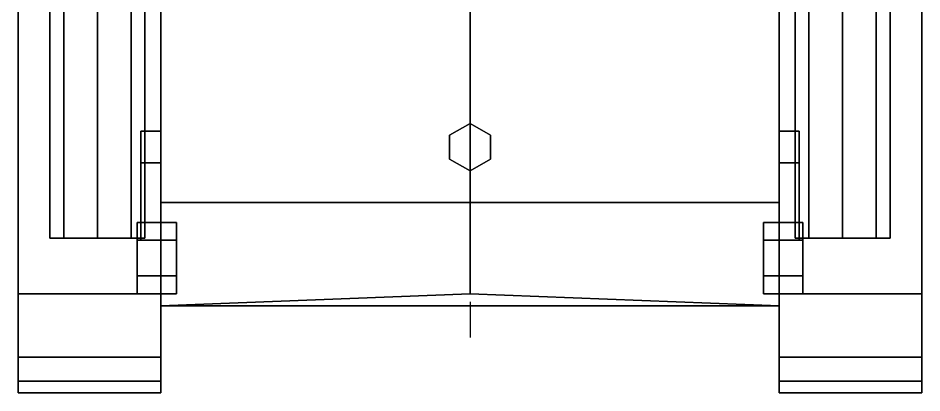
# Model space of a CAD drawing. Extents: x -1.18 to 1.18, y -2.7 to 2.2.
# Drawn here: x -1.14 to 1.14, y -2.7 to -1.754 of the extents above; entities that cross this region are included whole.
import ezdxf

# ---------------------------------------------------------------- set-up
doc = ezdxf.new("R2010")
doc.units = 0
doc.layers.get('0').update_dxf_attribs({"linetype": 'CONTINUOUS'})
doc.layers.add('MUDGUARDS', color=6, linetype='CONTINUOUS')

msp = doc.modelspace()

# ---------------------------------------------------------------- linework, layer by layer
at = {"extrusion": (-1, 0, 0)}
msp.add_line((0, -2.47, 0.89), (0, -2.56, 1.12), dxfattribs=at)
for points in [[(-0.78, 1.92, 0.46), (-0.78, -2.22, 0.46), (-0.78, -2.48, 1.17), (-0.78, 2.11, 0.73)], [(-0.78, 2.11, 0.73), (-0.78, -2.48, 1.17), (-0.78, -0.49, 1.02), (-0.78, 0.82, 1.1)], [(0.78, -2.48, 1.17), (0.78, -2.22, 0.46), (0.78, 1.92, 0.46), (0.78, 2.11, 0.73)], [(0.78, -0.49, 1.02), (0.78, -2.48, 1.17), (0.78, 2.11, 0.73), (0.78, 0.82, 1.1)], [(-0.78, 1.57, 0.36), (-0.78, -1.65, 0.36), (-0.78, -2.22, 0.46), (-0.78, 1.92, 0.46)], [(0.78, -2.22, 0.46), (0.78, -1.65, 0.36), (0.78, 1.57, 0.36), (0.78, 1.92, 0.46)], [(-0.78, -2.48, 1.17), (-0.78, -2.48, 1.17), (-0.78, -0.64, 1.17), (-0.78, -0.49, 1.02)], [(0.78, -0.64, 1.17), (0.78, -2.48, 1.17), (0.78, -2.48, 1.17), (0.78, -0.49, 1.02)], [(-0.78, -2.22, 0.46), (-0.78, -1.65, 0.36), (0.78, -1.65, 0.36), (0.78, -2.22, 0.46)], [(-1.0249, -1.71, 1.1249), (-1.06, -1.71, 1.04), (-1.06, -2.31, 1.04), (-1.0249, -2.31, 1.1249)], [(-1.06, -1.71, 1.04), (-1.0249, -1.71, 0.9551), (-1.0249, -2.31, 0.9551), (-1.06, -2.31, 1.04)], [(-0.94, -1.71, 1.16), (-1.0249, -1.71, 1.1249), (-1.0249, -2.31, 1.1249), (-0.94, -2.31, 1.16)], [(-1.0249, -1.71, 0.9551), (-0.94, -1.71, 0.92), (-0.94, -2.31, 0.92), (-1.0249, -2.31, 0.9551)], [(-0.8551, -1.71, 1.1249), (-0.94, -1.71, 1.16), (-0.94, -2.31, 1.16), (-0.8551, -2.31, 1.1249)], [(-0.94, -1.71, 0.92), (-0.8551, -1.71, 0.9551), (-0.8551, -2.31, 0.9551), (-0.94, -2.31, 0.92)], [(-0.82, -1.71, 1.04), (-0.8551, -1.71, 1.1249), (-0.8551, -2.31, 1.1249), (-0.82, -2.31, 1.04)], [(-0.8551, -1.71, 0.9551), (-0.82, -1.71, 1.04), (-0.82, -2.31, 1.04), (-0.8551, -2.31, 0.9551)], [(0.8551, -1.71, 1.1249), (0.82, -1.71, 1.04), (0.82, -2.31, 1.04), (0.8551, -2.31, 1.1249)], [(0.82, -1.71, 1.04), (0.8551, -1.71, 0.9551), (0.8551, -2.31, 0.9551), (0.82, -2.31, 1.04)], [(0.94, -1.71, 1.16), (0.8551, -1.71, 1.1249), (0.8551, -2.31, 1.1249), (0.94, -2.31, 1.16)], [(0.8551, -1.71, 0.9551), (0.94, -1.71, 0.92), (0.94, -2.31, 0.92), (0.8551, -2.31, 0.9551)], [(1.0249, -1.71, 1.1249), (0.94, -1.71, 1.16), (0.94, -2.31, 1.16), (1.0249, -2.31, 1.1249)], [(0.94, -1.71, 0.92), (1.0249, -1.71, 0.9551), (1.0249, -2.31, 0.9551), (0.94, -2.31, 0.92)], [(1.06, -1.71, 1.04), (1.0249, -1.71, 1.1249), (1.0249, -2.31, 1.1249), (1.06, -2.31, 1.04)], [(1.0249, -1.71, 0.9551), (1.06, -1.71, 1.04), (1.06, -2.31, 1.04), (1.0249, -2.31, 0.9551)], [(-0.78, -1.73, 1.17), (-0.78, -2.48, 1.17), (0, -2.45, 1.26), (0, -1.73, 1.27)], [(0, -1.73, 1.27), (0, -2.45, 1.26), (0.78, -2.48, 1.17), (0.78, -1.73, 1.17)], [(0, -2.02, 1.266), (-0.052, -2.05, 1.25), (-0.052, -2.05, 1.29), (0, -2.02, 1.29)], [(-0.052, -2.05, 1.29), (-0.052, -2.11, 1.29), (0, -2.14, 1.29), (0, -2.02, 1.29)], [(0.052, -2.05, 1.25), (0, -2.02, 1.266), (0, -2.02, 1.29), (0.052, -2.05, 1.29)], [(0, -2.02, 1.29), (0, -2.14, 1.29), (0.052, -2.11, 1.29), (0.052, -2.05, 1.29)], [(-0.83, -2.04, 0.58), (-0.83, -2.27, 0.52), (-0.83, -2.315, 0.5979), (-0.83, -2.12, 0.69)], [(-0.78, -2.12, 0.69), (-0.78, -2.04, 0.58), (-0.83, -2.04, 0.58), (-0.83, -2.12, 0.69)], [(-0.78, -2.04, 0.58), (-0.78, -2.27, 0.52), (-0.83, -2.27, 0.52), (-0.83, -2.04, 0.58)], [(-0.78, -2.315, 0.5979), (-0.78, -2.27, 0.52), (-0.78, -2.04, 0.58), (-0.78, -2.12, 0.69)], [(-0.052, -2.05, 1.25), (-0.052, -2.11, 1.25), (-0.052, -2.11, 1.29), (-0.052, -2.05, 1.29)], [(0.052, -2.11, 1.25), (0.052, -2.05, 1.25), (0.052, -2.05, 1.29), (0.052, -2.11, 1.29)], [(0.83, -2.12, 0.69), (0.83, -2.04, 0.58), (0.78, -2.04, 0.58), (0.78, -2.12, 0.69)], [(0.78, -2.04, 0.58), (0.78, -2.27, 0.52), (0.78, -2.315, 0.5979), (0.78, -2.12, 0.69)], [(0.83, -2.04, 0.58), (0.83, -2.27, 0.52), (0.78, -2.27, 0.52), (0.78, -2.04, 0.58)], [(0.83, -2.315, 0.5979), (0.83, -2.27, 0.52), (0.83, -2.04, 0.58), (0.83, -2.12, 0.69)], [(-0.83, -2.12, 0.69), (-0.83, -2.315, 0.5979), (-0.78, -2.315, 0.5979), (-0.78, -2.12, 0.69)], [(-0.052, -2.11, 1.25), (0, -2.14, 1.2643), (0, -2.14, 1.29), (-0.052, -2.11, 1.29)], [(0, -2.14, 1.2643), (0.052, -2.11, 1.25), (0.052, -2.11, 1.29), (0, -2.14, 1.29)], [(0.78, -2.12, 0.69), (0.78, -2.315, 0.5979), (0.83, -2.315, 0.5979), (0.83, -2.12, 0.69)], [(-0.78, -2.48, 1.17), (-0.78, -2.22, 0.46), (0.78, -2.22, 0.46), (0.78, -2.48, 1.17)], [(-0.74, -2.315, 0.5979), (-0.74, -2.27, 0.52), (-0.84, -2.27, 0.52), (-0.84, -2.315, 0.5979)], [(-0.74, -2.27, 0.52), (-0.74, -2.315, 0.4421), (-0.84, -2.315, 0.4421), (-0.84, -2.27, 0.52)], [(-0.83, -2.315, 0.5979), (-0.83, -2.27, 0.52), (-0.78, -2.27, 0.52), (-0.78, -2.315, 0.5979)], [(-0.74, -2.315, 0.4421), (-0.74, -2.27, 0.52), (-0.74, -2.315, 0.5979), (-0.74, -2.405, 0.4421)], [(0.74, -2.315, 0.4421), (0.74, -2.405, 0.5979), (0.74, -2.315, 0.5979), (0.74, -2.27, 0.52)], [(0.74, -2.27, 0.52), (0.74, -2.315, 0.5979), (0.84, -2.315, 0.5979), (0.84, -2.27, 0.52)], [(0.74, -2.315, 0.4421), (0.74, -2.27, 0.52), (0.84, -2.27, 0.52), (0.84, -2.315, 0.4421)], [(0.78, -2.315, 0.5979), (0.78, -2.27, 0.52), (0.83, -2.27, 0.52), (0.83, -2.315, 0.5979)], [(-0.94, -2.31, 1.16), (-1.0249, -2.31, 1.1249), (-1.06, -2.31, 1.04), (-0.8551, -2.31, 1.1249)], [(-0.8551, -2.31, 1.1249), (-1.06, -2.31, 1.04), (-1.0249, -2.31, 0.9551), (-0.82, -2.31, 1.04)], [(-0.82, -2.31, 1.04), (-1.0249, -2.31, 0.9551), (-0.94, -2.31, 0.92), (-0.8551, -2.31, 0.9551)], [(-0.74, -2.405, 0.5979), (-0.74, -2.315, 0.5979), (-0.84, -2.315, 0.5979), (-0.84, -2.405, 0.5979)], [(-0.74, -2.315, 0.4421), (-0.74, -2.405, 0.4421), (-0.84, -2.405, 0.4421), (-0.84, -2.315, 0.4421)], [(-0.74, -2.405, 0.4421), (-0.74, -2.315, 0.5979), (-0.74, -2.405, 0.5979), (-0.74, -2.45, 0.52)], [(0.74, -2.405, 0.4421), (0.74, -2.45, 0.52), (0.74, -2.405, 0.5979), (0.74, -2.315, 0.4421)], [(0.74, -2.405, 0.4421), (0.74, -2.315, 0.4421), (0.84, -2.315, 0.4421), (0.84, -2.405, 0.4421)], [(0.74, -2.315, 0.5979), (0.74, -2.405, 0.5979), (0.84, -2.405, 0.5979), (0.84, -2.315, 0.5979)], [(1.0249, -2.31, 1.1249), (0.82, -2.31, 1.04), (0.8551, -2.31, 0.9551), (1.06, -2.31, 1.04)], [(0.94, -2.31, 1.16), (0.8551, -2.31, 1.1249), (0.82, -2.31, 1.04), (1.0249, -2.31, 1.1249)], [(1.06, -2.31, 1.04), (0.8551, -2.31, 0.9551), (0.94, -2.31, 0.92), (1.0249, -2.31, 0.9551)], [(-0.74, -2.45, 0.52), (-0.74, -2.405, 0.5979), (-0.84, -2.405, 0.5979), (-0.84, -2.45, 0.52)], [(-0.74, -2.405, 0.4421), (-0.74, -2.45, 0.52), (-0.84, -2.45, 0.52), (-0.84, -2.405, 0.4421)], [(0.74, -2.405, 0.5979), (0.74, -2.45, 0.52), (0.84, -2.45, 0.52), (0.84, -2.405, 0.5979)], [(0.74, -2.45, 0.52), (0.74, -2.405, 0.4421), (0.84, -2.405, 0.4421), (0.84, -2.45, 0.52)], [(0, -2.45, 1.26), (-0.78, -2.48, 1.17), (0.78, -2.48, 1.17), (0, -2.45, 1.26)]]:
    msp.add_3dface(points)
at = {"layer": 'MUDGUARDS'}
for points in [[(-1.14, 2, 1.12), (-1.14, -2.45, 0.85), (-1.14, -2.45, 0.88), (-1.14, 2, 1.17)], [(-1.14, 2, 1.17), (-1.14, -2.45, 0.88), (-0.78, -2.45, 0.88), (-0.78, 2, 1.17)], [(-0.78, 2, 1.12), (-0.78, -2.45, 0.85), (-1.14, -2.45, 0.85), (-1.14, 2, 1.12)], [(1.14, 2, 1.12), (1.14, -2.45, 0.85), (0.78, -2.45, 0.85), (0.78, 2, 1.12)], [(0.78, 2, 1.17), (0.78, -2.45, 0.88), (1.14, -2.45, 0.88), (1.14, 2, 1.17)], [(1.14, -2.45, 0.88), (1.14, -2.45, 0.85), (1.14, 2, 1.12), (1.14, 2, 1.17)], [(-0.78, -2.3647, 0.8552), (-0.78, -2.45, 0.85), (-0.78, -2.61, 0.79), (-0.78, -2.2859, 0.64)], [(-0.78, -2.2859, 0.64), (-0.78, -2.61, 0.79), (-0.78, -2.45, 0.85), (-0.78, -2.3647, 0.8552)], [(-0.78, -2.57, 0.64), (-0.78, -2.67, 0.75), (-0.78, -2.61, 0.79), (-0.78, -2.2859, 0.64)], [(-0.78, -2.2859, 0.64), (-0.78, -2.61, 0.79), (-0.78, -2.67, 0.75), (-0.78, -2.57, 0.64)], [(0.78, -2.3647, 0.8552), (0.78, -2.45, 0.85), (0.78, -2.61, 0.79), (0.78, -2.2859, 0.64)], [(0.78, -2.2859, 0.64), (0.78, -2.61, 0.79), (0.78, -2.45, 0.85), (0.78, -2.3647, 0.8552)], [(0.78, -2.57, 0.64), (0.78, -2.67, 0.75), (0.78, -2.61, 0.79), (0.78, -2.2859, 0.64)], [(0.78, -2.2859, 0.64), (0.78, -2.61, 0.79), (0.78, -2.67, 0.75), (0.78, -2.57, 0.64)], [(-1.14, -2.45, 0.85), (-1.14, -2.61, 0.79), (-1.14, -2.61, 0.83), (-1.14, -2.45, 0.88)], [(-1.14, -2.45, 0.88), (-1.14, -2.61, 0.83), (-0.78, -2.61, 0.83), (-0.78, -2.45, 0.88)], [(-0.78, -2.45, 0.85), (-0.78, -2.61, 0.79), (-1.14, -2.61, 0.79), (-1.14, -2.45, 0.85)], [(0.78, -2.45, 0.88), (0.78, -2.61, 0.83), (1.14, -2.61, 0.83), (1.14, -2.45, 0.88)], [(1.14, -2.45, 0.85), (1.14, -2.61, 0.79), (0.78, -2.61, 0.79), (0.78, -2.45, 0.85)], [(1.14, -2.61, 0.83), (1.14, -2.61, 0.79), (1.14, -2.45, 0.85), (1.14, -2.45, 0.88)], [(-1.14, -2.61, 0.79), (-1.14, -2.67, 0.75), (-1.14, -2.7, 0.78), (-1.14, -2.61, 0.83)], [(-1.14, -2.61, 0.83), (-1.14, -2.7, 0.78), (-0.78, -2.7, 0.78), (-0.78, -2.61, 0.83)], [(-0.78, -2.61, 0.79), (-0.78, -2.67, 0.75), (-1.14, -2.67, 0.75), (-1.14, -2.61, 0.79)], [(1.14, -2.61, 0.79), (1.14, -2.67, 0.75), (0.78, -2.67, 0.75), (0.78, -2.61, 0.79)], [(0.78, -2.61, 0.83), (0.78, -2.7, 0.78), (1.14, -2.7, 0.78), (1.14, -2.61, 0.83)], [(1.14, -2.7, 0.78), (1.14, -2.67, 0.75), (1.14, -2.61, 0.79), (1.14, -2.61, 0.83)], [(-1.14, -2.7, 0.78), (-1.14, -2.67, 0.75), (-0.78, -2.67, 0.75), (-0.78, -2.7, 0.78)], [(0.78, -2.7, 0.78), (0.78, -2.67, 0.75), (1.14, -2.67, 0.75), (1.14, -2.7, 0.78)]]:
    msp.add_3dface(points, dxfattribs=at)

doc.saveas('drawing.dxf')
